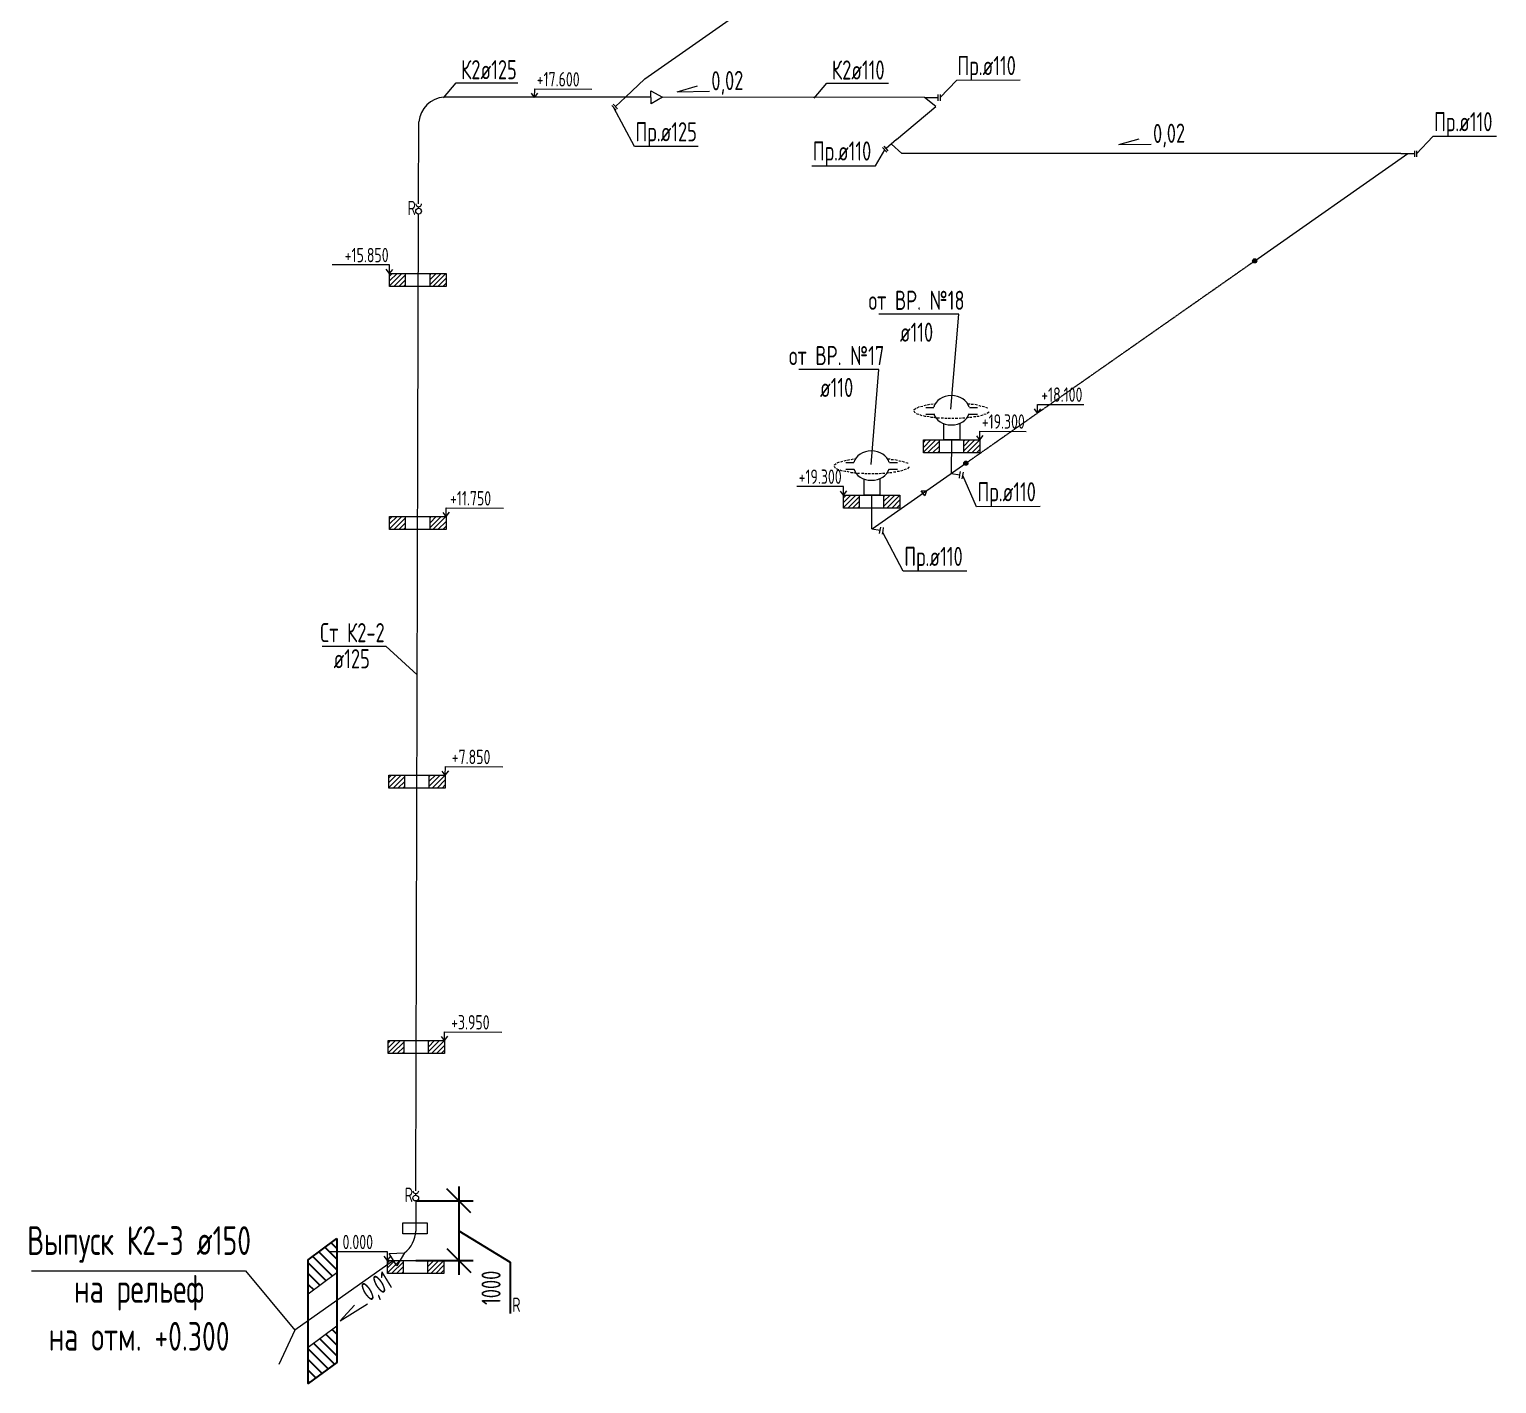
# Model space of a CAD drawing. Header units: millimetres. Extents: x -8689834 to 9419935, y -370377 to 166066.
# Drawn here: x 141454 to 156790, y -320652 to -306499 of the extents above; entities that cross this region are included whole.
import ezdxf

# ---------------------------------------------------------------- set-up
doc = ezdxf.new("R2010")
doc.units = ezdxf.units.MM
doc.header["$MEASUREMENT"] = 0
doc.linetypes.add('01_base$0$DASHED2', pattern=[0.375, 0.25, -0.125])
doc.layers.get('0').update_dxf_attribs({"color": 250, "lineweight": 9})
for name, color, linetype, lineweight in [('_0', 250, 'Continuous', 9), ('_ВК-Text К1', 7, 'Continuous', 30), ('_ВК-К3', 30, 'Continuous', 40), ('ВК_канализация', 32, 'Continuous', 30), ('тх разм', 250, 'Continuous', 9)]:
    doc.layers.add(name, color=color, linetype=linetype, lineweight=lineweight)
doc.layers.add('PDF __ВК-переход с ПП на  SML', color=3, linetype='Continuous')
doc.layers.add('PDF __эл.подогрев', color=1, linetype='Continuous')
doc.layers.add('PDF __К2', color=7, linetype='Continuous', true_color=0xb800b8)
doc.styles.add('ISOCPEUR', font='isocpeur.ttf', dxfattribs={"width": 0.7})
doc.styles.add('ГОСТ 2.304', font='isocpeur.ttf', dxfattribs={"width": 0.7})
doc.dimstyles.new('СПДС', dxfattribs={"dimscale": 100, "dimtxt": 2.5, "dimasz": 2.5, "dimexe": 1.5, "dimexo": 0, "dimgap": 1, "dimtad": 1, "dimdec": 0, "dimrnd": 1, "dimtxsty": 'ГОСТ 2.304', "dimblk": 'OBLIQUE', "dimcen": 2.5, "dimdle": 1.5, "dimadec": 0, "dimazin": 2, "dimtfac": 0.75, "dimtdec": 0, "dimtmove": 1, "dimatfit": 3, "dimfxl": 1, "dimtolj": 1, "dimarcsym": 1})

# ---------------------------------------------------------------- blocks, each defined once
blk = doc.blocks.new('_Oblique')
at = {"color": 0, "linetype": 'ByBlock', "lineweight": -2}
blk.add_line((-0.5, -0.5), (0.5, 0.5), dxfattribs=at)
blk = doc.blocks.new('*D2064')
at = {"layer": 'тх разм', "color": 0, "lineweight": -2, "ltscale": 100, "transparency": 16777216}
for p, q in [((145943, -318592), (145943, -319514)), ((145494, -318742), (146093, -318742)), ((145943, -319053), (146480, -319382)), ((145492, -319364), (146093, -319364)), ((146480, -319382), (146480, -319918))]:
    blk.add_line(p, q, dxfattribs=at)
at = {"layer": 'тх разм', "color": 0, "lineweight": -2, "ltscale": 100, "transparency": 16777216, "xscale": 250, "yscale": 250, "zscale": 250}
for p, rotation in [((145943, -318742), 90), ((145943, -319364), 270)]:
    blk.add_blockref('_Oblique', p, dxfattribs=dict(at, rotation=rotation))
at = {"layer": 'тх разм', "color": 0, "lineweight": 13, "ltscale": 100, "transparency": 16777216, "insert": (146280, -319650), "char_height": 250, "attachment_point": 5, "rotation": 90, "style": 'ГОСТ 2.304'}
blk.add_mtext('\\A1;{\\H0.8x;1000}', dxfattribs=at)

msp = doc.modelspace()

# ---------------------------------------------------------------- hatches: boundary and pattern name
at = {"ltscale": 500, "transparency": 33554636}
h = msp.add_hatch(color=7, dxfattribs=at)
h.dxf.hatch_style = 1
h.paths.add_polyline_path([(154239.7, -308914, 1), (154282, -308922.9, 1)])
h = msp.add_hatch(color=7, dxfattribs=at)
h.dxf.hatch_style = 1
h.paths.add_polyline_path([(151220.7, -311028.6, 1), (151263, -311037.5, 1)])
at = {"layer": '_ВК-К3', "lineweight": 13}
h = msp.add_hatch(dxfattribs=at)
h.set_pattern_fill('ANSI31', scale=11.388071, angle=180)
h.set_pattern_definition([(225, (91641.04, -329418.776), (25.566948, -25.566948), [])])
h.paths.add_polyline_path([(145219.9, -309186.4), (145386.6, -309186.4), (145386.6, -309050.8), (145219.9, -309050.8)])
h.paths.add_polyline_path([(145642.4, -309186.4), (145809.8, -309186.4), (145809.8, -309050.8), (145642.4, -309050.8)])
h = msp.add_hatch(dxfattribs=at)
h.set_pattern_fill('ANSI31', scale=11.388071, angle=180)
h.set_pattern_definition([(225, (97220.173, -331157.63), (25.566948, -25.566948), [])])
h.paths.add_polyline_path([(150799, -310925.3), (150965.7, -310925.3), (150965.7, -310789.7), (150799, -310789.7)])
h.paths.add_polyline_path([(151221.6, -310925.3), (151388.9, -310925.3), (151388.9, -310789.7), (151221.6, -310789.7)])
h = msp.add_hatch(dxfattribs=at)
h.set_pattern_fill('ANSI31', scale=11.388071, angle=180)
h.set_pattern_definition([(225, (96384.853, -331735.14), (25.566948, -25.566948), [])])
h.paths.add_polyline_path([(149963.7, -311502.8), (150130.4, -311502.8), (150130.4, -311367.2), (149963.7, -311367.2)])
h.paths.add_polyline_path([(150386.3, -311502.8), (150553.6, -311502.8), (150553.6, -311367.2), (150386.3, -311367.2)])
h = msp.add_hatch(dxfattribs=at)
h.set_pattern_fill('ANSI31', scale=11.388071, angle=180)
h.set_pattern_definition([(225, (91641.04, -331958.53), (25.566948, -25.566948), [])])
h.paths.add_polyline_path([(145219.9, -311726.2), (145386.6, -311726.2), (145386.6, -311590.6), (145219.9, -311590.6)])
h.paths.add_polyline_path([(145642.4, -311726.2), (145809.8, -311726.2), (145809.8, -311590.6), (145642.4, -311590.6)])
h = msp.add_hatch(dxfattribs=at)
h.set_pattern_fill('ANSI31', scale=11.388071, angle=180)
h.set_pattern_definition([(225, (91633.302, -334661.318), (25.566948, -25.566948), [])])
h.paths.add_polyline_path([(145212.1, -314428.9), (145378.8, -314428.9), (145378.8, -314293.4), (145212.1, -314293.4)])
h.paths.add_polyline_path([(145634.7, -314428.9), (145802, -314428.9), (145802, -314293.4), (145634.7, -314293.4)])
h = msp.add_hatch(dxfattribs=at)
h.set_pattern_fill('ANSI31', scale=11.388071, angle=180)
h.set_pattern_definition([(225, (91625.094, -337434.443), (25.566948, -25.566948), [])])
h.paths.add_polyline_path([(145203.9, -317202.1), (145370.6, -317202.1), (145370.6, -317066.5), (145203.9, -317066.5)])
h.paths.add_polyline_path([(145626.5, -317202.1), (145793.8, -317202.1), (145793.8, -317066.5), (145626.5, -317066.5)])
at = {"layer": '_ВК-К3', "lineweight": 25}
h = msp.add_hatch(dxfattribs=at)
h.set_pattern_fill('ANSI31', scale=25, angle=270)
h.set_pattern_definition([(315, (189083.48, -438190.11), (56.1266, 56.1266), [])])
h.paths.add_polyline_path([(144667.7, -320429.8), (144667.7, -320049.3), (144370.1, -320269.8), (144370.1, -320651.5)])
h.paths.add_polyline_path([(144667.7, -319490), (144667.7, -319134.8), (144370.1, -319356.5), (144370.1, -319711.6)])
at = {"layer": '_ВК-К3', "lineweight": 13}
h = msp.add_hatch(dxfattribs=at)
h.set_pattern_fill('ANSI31', scale=11.388071, angle=180)
h.set_pattern_definition([(225, (91618.294, -339731.973), (25.566948, -25.566948), [])])
h.paths.add_polyline_path([(145197.1, -319499.6), (145363.8, -319499.6), (145363.8, -319364), (145197.1, -319364)])
h.paths.add_polyline_path([(145619.7, -319499.6), (145787, -319499.6), (145787, -319364), (145619.7, -319364)])

# ---------------------------------------------------------------- linework, layer by layer
at = {"color": 7, "ltscale": 500}
for points in [[(146734.1, -307210.4), (146702.5, -307167.4)], [(146734.1, -307210.4), (146769.3, -307165.7)], [(146735.4, -307210.4), (146735.8, -307119.9), (147334.7, -307122.7)], [(145219.9, -309050.8), (145219.9, -308960.3), (144620.9, -308960.5)], [(145219.9, -309050.8), (145185.1, -309005.8)], [(145219.9, -309050.8), (145251.9, -309008.2)], [(151990.8, -310508.5), (151958.8, -310465.8)], [(151990.8, -310508.5), (151990.9, -310418), (152475.7, -310418.8)], [(151990.8, -310508.5), (152025.6, -310463.5)], [(151388.9, -310789.7), (151389.1, -310699.2), (151873.9, -310700)], [(151388.9, -310789.7), (151356.9, -310747)], [(151388.9, -310789.7), (151423.7, -310744.7)], [(149963.7, -311367.2), (149963.8, -311276.7), (149474.2, -311275.9)], [(149963.7, -311367.2), (149931.7, -311324.5)], [(149963.7, -311367.2), (149998.5, -311322.2)], [(145809.8, -311590.6), (145778, -311547.7)], [(145809.8, -311590.6), (145810.3, -311500.1), (146409.3, -311503.8)], [(145809.8, -311590.6), (145844.8, -311545.7)], [(144514.3, -312945.6), (145180, -312943.8), (145508.6, -313243.1)], [(145802, -314293.4), (145802.6, -314202.9), (146401.5, -314206.5)], [(145802, -314293.4), (145770.2, -314250.5)], [(145802, -314293.4), (145837.1, -314248.5)], [(145793.8, -317066.5), (145794.4, -316976), (146393.3, -316979.7)], [(145793.8, -317066.5), (145762, -317023.7)], [(145793.8, -317066.5), (145828.8, -317021.6)], [(145197.1, -319364), (145197.1, -319273.5), (144598.2, -319273.6)], [(145197.1, -319364), (145162.4, -319319)], [(145197.1, -319364), (145229.2, -319321.4)], [(144370.1, -319711.6), (144667.7, -319490)], [(144370.1, -320269.8), (144667.7, -320048.1)], [(144370.1, -320651.5), (144667.7, -320429.8)], [(144370.1, -320651.5), (144667.7, -320429.8)]]:
    msp.add_lwpolyline(points, dxfattribs=at)
at = {"color": 7, "ltscale": 100}
for points in [[(151808.9, -307031.5), (151143.2, -307033.3), (150972.2, -307212.7)], [(148443.7, -307722.9), (147778, -307724.7), (147564.2, -307320)], [(156789.9, -307617.8), (156124.3, -307619.5), (155953.3, -307799)], [(149631.7, -307925.8), (150297.4, -307924), (150394, -307757.2)], [(152018, -311485.2), (151352.3, -311487), (151210.4, -311160.9)], [(151253.1, -312160.9), (150587.5, -312162.7), (150373.7, -311757.9)]]:
    msp.add_lwpolyline(points, dxfattribs=at)
at = {"color": 6, "ltscale": 500}
for points in [[(145523.3, -308322.4), (145525.8, -307464.4)], [(145515.4, -310862), (145522.9, -308429.1)], [(151091.6, -311139.3), (151094.7, -310789.7)], [(145493.6, -318635.4), (145515.4, -310862)], [(150257.9, -311719.1), (150259.4, -311367.2)], [(145493.9, -318742.1), (145494.8, -319056.7)]]:
    msp.add_lwpolyline(points, dxfattribs=at)
at = {"color": 7, "linetype": '01_base$0$DASHED2'}
msp.add_lwpolyline([(151241.8, -311033.1), (154260.9, -308918.5)], dxfattribs=at)
at = {"color": 18, "ltscale": 500, "true_color": 0x000000}
msp.add_lwpolyline([(141476.9, -319472.9), (143712.5, -319472.9), (144227.8, -320091.4)], dxfattribs=at)
at = {"color": 6, "ltscale": 100}
msp.add_lwpolyline([(144227.8, -320091.4), (144061.6, -320451)], dxfattribs=at)
at = {"color": 7, "ltscale": 500}
for centre in [(154260.9, -308918.5), (151241.8, -311033.1)]:
    msp.add_circle(centre, 21.6, dxfattribs=at)
at = {"color": 6, "ltscale": 100}
msp.add_arc((145811.5, -307493.4), 287.2, 94.72995, 174.20149, dxfattribs=at)
at = {"color": 6, "ltscale": 500}
msp.add_arc((145183.1, -319038.9), 312.2, 308.17008, 356.72592, dxfattribs=at)
at = {"layer": '_0', "ltscale": 500}
for points in [[(148072.2, -307209.3), (147951.7, -307278), (147950.9, -307140.1), (148072.2, -307209.3)], [(145293.4, -319421.6), (145215.8, -319290.9), (145376.1, -319284.3)], [(145376.1, -319284.3), (145293.4, -319421.6)]]:
    msp.add_lwpolyline(points, dxfattribs=at)
at = {"layer": '_ВК-Text К1', "color": 7, "lineweight": 13, "ltscale": 100}
for p, q in [((148225.6, -307151.7), (148437.8, -307090.8)), ((148225.6, -307151.7), (148563, -307146.5)), ((152842.4, -307702.4), (153054.6, -307641.4)), ((152842.4, -307702.4), (153179.8, -307697.2)), ((144701.2, -319994), (144988.3, -319816.7)), ((144701.2, -319994), (144852.2, -319832.9))]:
    msp.add_line(p, q, dxfattribs=at)
at = {"layer": '_ВК-К3', "color": 7, "lineweight": 13}
for p, q in [((145387.2, -309186.4), (145387.2, -309050.8)), ((145642, -309185.9), (145642.4, -309050.3)), ((150966.3, -310925.3), (150966.3, -310789.7)), ((151221.2, -310924.8), (151221.6, -310789.2)), ((150131, -311502.8), (150131, -311367.2)), ((150385.9, -311502.3), (150386.3, -311366.7)), ((145387.2, -311726.2), (145387.2, -311590.6)), ((145642, -311725.7), (145642.4, -311590.1)), ((145379.5, -314428.9), (145379.5, -314293.4)), ((145634.3, -314428.5), (145634.7, -314292.9)), ((145371.3, -317202.1), (145371.3, -317066.5)), ((145626.1, -317201.6), (145626.5, -317066)), ((145364.5, -319499.6), (145364.5, -319364)), ((145618.5, -319499.6), (145618.5, -319364))]:
    msp.add_line(p, q, dxfattribs=at)
at = {"layer": '_ВК-К3', "color": 7, "lineweight": 25}
msp.add_line((144667.7, -320429.8), (144370.1, -320651.5), dxfattribs=at)
at = {"layer": '_ВК-К3', "color": 7, "lineweight": 13}
for points in [[(145809.8, -309186.4), (145219.9, -309186.4), (145219.9, -309050.8), (145809.8, -309050.8)], [(151388.9, -310925.3), (150799, -310925.3), (150799, -310789.7), (151388.9, -310789.7)], [(150553.6, -311502.8), (149963.7, -311502.8), (149963.7, -311367.2), (150553.6, -311367.2)], [(145809.8, -311726.2), (145219.9, -311726.2), (145219.9, -311590.6), (145809.8, -311590.6)], [(145802, -314428.9), (145212.1, -314428.9), (145212.1, -314293.4), (145802, -314293.4)], [(145793.8, -317202.1), (145203.9, -317202.1), (145203.9, -317066.5), (145793.8, -317066.5)], [(145787, -319499.6), (145197.1, -319499.6), (145197.1, -319364), (145787, -319364)]]:
    msp.add_lwpolyline(points, close=True, dxfattribs=at)
at = {"layer": '_ВК-К3', "color": 7, "lineweight": 25}
msp.add_lwpolyline([(144667.7, -319134.8), (144667.7, -320429.8), (144370.1, -320651.5), (144370.1, -319356.5)], close=True, dxfattribs=at)
at = {"layer": 'PDF __ВК-переход с ПП на  SML', "lineweight": 13}
msp.add_lwpolyline([(145358.2, -318970.4), (145612.6, -318970.4), (145612.6, -319084.9), (145358.2, -319084.9)], close=True, dxfattribs=at)
at = {"layer": 'PDF __К2', "lineweight": 13}
for points in [[(150907.6, -310453.1), (150823.5, -310453.1)], [(150823.5, -310519.2), (150907.6, -310519.2)], [(151364.5, -310453.1), (151280.3, -310453.1)], [(151280.3, -310519.2), (151364.5, -310519.2)], [(151009.8, -310621.4), (151009.8, -310789.7)], [(151178.1, -310621.4), (151178.1, -310789.7)], [(151178.1, -310789.7), (151009.8, -310789.7)], [(150072.3, -311030.6), (149988.1, -311030.6)], [(149988.1, -311096.7), (150072.3, -311096.7)], [(150529.1, -311030.6), (150445, -311030.6)], [(150445, -311096.7), (150529.1, -311096.7)], [(150174.5, -311198.9), (150174.5, -311367.2)], [(150342.8, -311198.9), (150342.8, -311367.2)], [(150342.8, -311367.2), (150174.5, -311367.2)]]:
    msp.add_lwpolyline(points, dxfattribs=at)
for points in [[(151091, -310326.8), (151002.3, -310326.8), (150925.5, -310376.6), (150906.2, -310446.7)], [(151275.7, -310446.7), (151256.4, -310376.6), (151179.6, -310326.8), (151091, -310326.8)], [(150906.2, -310513.6), (150925.5, -310583.6), (151002.3, -310633.4), (151091, -310633.4)], [(151091, -310633.4), (151179.6, -310633.4), (151256.4, -310583.6), (151275.7, -310513.6)], [(150255.6, -310904.3), (150167, -310904.3), (150090.2, -310954.1), (150070.8, -311024.2)], [(150440.4, -311024.2), (150421.1, -310954.1), (150344.3, -310904.3), (150255.6, -310904.3)], [(150070.8, -311091.1), (150090.2, -311161.1), (150167, -311210.9), (150255.6, -311210.9)], [(150255.6, -311210.9), (150344.3, -311210.9), (150421.1, -311161.1), (150440.4, -311091.1)]]:
    msp.add_open_spline(points, degree=3, dxfattribs=at)
at = {"layer": 'PDF __эл.подогрев', "lineweight": 13}
for points in [[(150703.2, -310477.1), (150703.2, -310471.1), (150721.3, -310459.1)], [(150715.3, -310507.2), (150709.3, -310501.2), (150703.2, -310489.1)], [(150751.3, -310525.2), (150733.3, -310519.2), (150727.3, -310513.2)], [(150733.3, -310453.1), (150757.3, -310441)], [(150787.4, -310537.2), (150769.4, -310531.2), (150763.4, -310525.2)], [(150769.4, -310441), (150793.4, -310435)], [(150823.5, -310543.2), (150817.4, -310543.2), (150799.4, -310537.2)], [(150805.4, -310429), (150829.5, -310423)], [(150859.5, -310549.2), (150835.5, -310543.2)], [(150841.5, -310423), (150865.5, -310417)], [(150877.6, -310417), (150901.6, -310411)], [(150913.6, -310411), (150925.6, -310411)], [(151262.3, -310411), (151286.3, -310411)], [(151298.3, -310417), (151322.4, -310417)], [(151334.4, -310417), (151364.5, -310423)], [(151382.5, -310543.2), (151370.5, -310543.2), (151358.4, -310543.2)], [(151376.5, -310429), (151382.5, -310429), (151400.5, -310435)], [(151418.6, -310531.2), (151394.5, -310537.2)], [(151412.5, -310435), (151430.6, -310441), (151436.6, -310441)], [(151454.6, -310519.2), (151430.6, -310525.2)], [(151448.6, -310447.1), (151466.6, -310453.1), (151466.6, -310459.1)], [(151484.7, -310495.1), (151478.7, -310501.2), (151466.6, -310513.2)], [(150895.6, -310555.3), (150877.6, -310555.3), (150871.5, -310549.2)], [(150931.7, -310561.3), (150907.6, -310555.3)], [(150967.7, -310561.3), (150943.7, -310561.3)], [(151009.8, -310561.3), (150985.8, -310561.3)], [(151045.9, -310567.3), (151021.8, -310567.3)], [(151081.9, -310567.3), (151057.9, -310567.3)], [(151118, -310567.3), (151094, -310567.3)], [(151160.1, -310567.3), (151130, -310567.3)], [(151196.1, -310561.3), (151172.1, -310567.3)], [(151232.2, -310561.3), (151208.2, -310561.3)], [(151268.3, -310555.3), (151244.2, -310561.3)], [(151304.3, -310555.3), (151280.3, -310555.3)], [(151346.4, -310549.2), (151322.4, -310549.2)], [(149970.1, -311006.5), (149994.2, -311000.5)], [(150006.2, -311000.5), (150030.2, -310994.5)], [(150042.2, -310994.5), (150066.3, -310988.5)], [(150078.3, -310988.5), (150090.3, -310988.5)], [(150426.9, -310988.5), (150451, -310988.5)], [(150463, -310994.5), (150487.1, -310994.5)], [(150499.1, -310994.5), (150529.1, -311000.5)], [(150541.2, -311006.5), (150547.2, -311006.5), (150565.2, -311012.5)], [(149867.9, -311054.6), (149867.9, -311048.6), (149886, -311036.6)], [(149879.9, -311084.7), (149873.9, -311078.7), (149867.9, -311066.6)], [(149916, -311102.7), (149898, -311096.7), (149892, -311090.7)], [(149898, -311030.6), (149922, -311018.6)], [(149952.1, -311114.7), (149934, -311108.7), (149928, -311102.7)], [(149934, -311018.6), (149958.1, -311012.5)], [(149988.1, -311120.7), (149982.1, -311120.7), (149964.1, -311114.7)], [(150024.2, -311126.8), (150000.2, -311120.7)], [(150060.3, -311132.8), (150042.2, -311132.8), (150036.2, -311126.8)], [(150096.3, -311138.8), (150072.3, -311132.8)], [(150132.4, -311138.8), (150108.4, -311138.8)], [(150174.5, -311138.8), (150150.4, -311138.8)], [(150210.5, -311144.8), (150186.5, -311144.8)], [(150246.6, -311144.8), (150222.6, -311144.8)], [(150282.7, -311144.8), (150258.6, -311144.8)], [(150324.8, -311144.8), (150294.7, -311144.8)], [(150360.8, -311138.8), (150336.8, -311144.8)], [(150396.9, -311138.8), (150372.8, -311138.8)], [(150433, -311132.8), (150408.9, -311138.8)], [(150469, -311132.8), (150445, -311132.8)], [(150511.1, -311126.8), (150487.1, -311126.8)], [(150547.2, -311120.7), (150535.1, -311120.7), (150523.1, -311120.7)], [(150583.2, -311108.7), (150559.2, -311114.7)], [(150577.2, -311012.5), (150595.3, -311018.6), (150601.3, -311018.6)], [(150619.3, -311096.7), (150595.3, -311102.7)], [(150613.3, -311024.6), (150631.3, -311030.6), (150631.3, -311036.6)], [(150649.4, -311072.7), (150643.3, -311078.7), (150631.3, -311090.7)]]:
    msp.add_lwpolyline(points, dxfattribs=at)
at = {"layer": 'ВК_канализация', "color": 6, "lineweight": 13, "ltscale": 500}
for points in [[(147887.5, -307017.2), (154088.4, -302676.1)], [(147887.7, -307017.2), (147684.5, -307208.8)], [(147951.3, -307209.1), (145787.9, -307207.2)], [(147586.3, -307343.5), (147542.2, -307296.4)], [(147601.8, -307328.9), (147557.6, -307281.9)], [(147684.5, -307208.8), (147580.5, -307306.2)], [(150518.3, -307650.6), (150929.7, -307304.3), (150808.5, -307211.5), (148071.8, -307209.2)], [(150808.5, -307211.5), (150951, -307211.6)], [(150951, -307180.5), (150951, -307245)], [(150972.2, -307180.5), (150972.2, -307245)], [(150415.2, -307781.5), (150372.8, -307732.8)], [(150431.2, -307767.5), (150388.9, -307718.9)], [(150518.3, -307650.6), (150410.8, -307744.1)], [(155789.6, -307797.7), (150571.7, -307797.7), (150464.5, -307697.3)], [(155932.1, -307766.7), (155932.1, -307831.2)], [(155953.3, -307766.7), (155953.3, -307831.2)], [(154260.9, -308918.5), (155860.8, -307797.8)], [(155789.6, -307797.7), (155932.1, -307797.9)], [(145523.1, -308369.1), (145523.2, -308352.4)], [(150261.5, -311719.7), (151241.8, -311033.1)], [(151091.6, -311139.3), (151180.4, -311154.3)], [(151174.5, -311188.8), (151180.4, -311154.3)], [(151180.4, -311154.3), (151186.2, -311119.8)], [(151210.4, -311160.9), (151216.2, -311126.4)], [(151204.5, -311195.4), (151210.4, -311160.9)], [(150257.9, -311719.1), (150346.7, -311734.1)], [(150340.8, -311768.6), (150346.7, -311734.1)], [(150346.7, -311734.1), (150352.5, -311699.6)], [(150370.8, -311775.2), (150376.6, -311740.7)], [(150376.6, -311740.7), (150382.5, -311706.2)], [(145493.3, -318682.1), (145493.4, -318665.4)], [(145262, -319364), (144227.8, -320091.4)]]:
    msp.add_lwpolyline(points, dxfattribs=at)
at = {"layer": 'ВК_канализация', "color": 7, "lineweight": 13, "ltscale": 500}
for points in [[(145781.9, -307214.3), (145914.6, -307056.9), (146558.6, -307059.3)], [(149657.5, -307217.5), (149790.2, -307060.2), (150434.1, -307062.6)], [(151086.5, -310467.9), (151169.4, -309476.5), (150333.5, -309474.6)], [(150251.2, -311045.4), (150334, -310054), (149498.2, -310052.1)]]:
    msp.add_lwpolyline(points, dxfattribs=at)
at = {"layer": 'ВК_канализация', "color": 18, "lineweight": 13, "ltscale": 500, "true_color": 0x000000}
msp.add_lwpolyline([(150811.9, -311373.3), (150775.7, -311321.7), (150832.6, -311320.4), (150811.9, -311373.3)], dxfattribs=at)
at = {"layer": 'ВК_канализация', "color": 6, "lineweight": 13, "ltscale": 500}
for centre in [(145522.9, -308399.1), (145493.1, -318712.1)]:
    msp.add_circle(centre, 30, dxfattribs=at)
for centre in [(145523.3, -308322.4), (145493.6, -318635.4)]:
    msp.add_arc(centre, 30, 179.67036, 359.67036, dxfattribs=at)

# ---------------------------------------------------------------- texts
at = {"layer": 'ВК_канализация', "color": 18, "ltscale": 100, "true_color": 0x000000, "char_height": 200, "attachment_point": 4, "style": 'ISOCPEUR'}
for s, insert, width in [('\\pxi-1,l1,t1,5;К2ø125', (145966.4, -306920.7), 7500), ('\\pxi-1,l1,t1,5;К2ø110', (149842, -306924), 7500), ('\\pxi-1,l1,t1,5;Пр.ø110', (151154.2, -306904.9), 7500), ('\\pxi-1,l1,t1,5;Пр.ø125', (147789, -307596.4), 7500), ('\\pxi-1,l1,t1,5;Пр.ø110', (156135.3, -307491.2), 7500), ('\\pxi-1,l1,t1,5;Пр.ø110', (149642.7, -307797.4), 7500), ('\\pxi-1,l1,qc,t1,5;от ВР. №18\\Pø110', (150037.8, -309497.2), 1377.703), ('\\pxi-1,l1,qc,t1,5;от ВР. №17\\Pø110', (149202.5, -310074.7), 1377.703), ('\\pxi-1,l1,t1,5;Пр.ø110', (151363.3, -311358.6), 7500), ('\\pxi-1,l1,t1,5;Пр.ø110', (150598.5, -312034.3), 7500), ('Ст К2-2', (144493.3, -312803.5), 5891.51), ('\\pxi-1,l1,t1,5;ø125', (144633.6, -313075.9), 7500)]:
    msp.add_mtext(s, dxfattribs=dict(at, insert=insert, width=width))
at = {"layer": 'ВК_канализация', "color": 18, "ltscale": 100, "true_color": 0x000000, "style": 'ISOCPEUR'}
for s, insert, char_height, width, attachment_point, rotation in [('\\pxi-1,l1,t1,5;+17.600', (147205.7, -307022.4), 150, 7500, 6, 359.35803), ('0,02', (148582.1, -307060.4), 200, 5891.51, 4, 0.85496), ('0,02', (153198.9, -307611.1), 200, 5891.51, 4, 0.85496), ('\\pxi-1,l1,t1,5;+15.850', (144750.2, -308858), 150, 7500, 4, 0.04194), ('\\pxi-1,l1,t1,5;+18.100', (152460.7, -310316.3), 150, 7500, 6, 359.87258), ('\\pxi-1,l1,t1,5;+19.300', (151858.8, -310597.5), 150, 7500, 6, 359.87258), ('\\pxi-1,l1,t1,5;+19.300', (149494.4, -311173.4), 150, 7500, 4, 359.93508), ('+11.750', (146280.5, -311400.5), 150, 7500, 6, 359.61889), ('+7.850', (146272.8, -314103.3), 150, 7500, 6, 359.61889), ('\\pxi-1,l1,t1,5;+3.950', (146264.6, -316876.4), 150, 7500, 6, 359.61889), ('\\pxi-1,l1,t1,5;0.000', (144727.5, -319171.2), 150, 7500, 4, 0.04194), ('0,01', (144960.7, -319733), 200, 5891.51, 4, 31.65474)]:
    msp.add_mtext(s, dxfattribs=dict(at, insert=insert, char_height=char_height, width=width, attachment_point=attachment_point, rotation=rotation))
at = {"layer": 'ВК_канализация', "color": 7, "ltscale": 100, "char_height": 150, "width": 7500, "attachment_point": 4, "rotation": 0.04194, "style": 'ISOCPEUR'}
for insert in [(145407.1, -308365.5), (145377.3, -318678.5), (146501.5, -319827.5)]:
    msp.add_mtext('\\pxi-1,l1,t1,5;R', dxfattribs=dict(at, insert=insert))
at = {"layer": 'ВК_канализация', "color": 18, "lineweight": 13, "ltscale": 100, "true_color": 0x000000, "insert": (141391.4, -319656.7), "char_height": 300, "width": 2419.803, "attachment_point": 4, "style": 'ISOCPEUR'}
msp.add_mtext('\\pxqc;Выпуск К2-3 ø150\\Pна рельеф \\P\\pi-1,l1,t1,5;на отм. +0.300', dxfattribs=at)

# ---------------------------------------------------------------- dimensions: what is measured, and where the dimension line sits
at = {"layer": 'тх разм', "color": 7, "lineweight": 13, "ltscale": 100}
dim = msp.add_linear_dim(base=(145942.6, -319364), p1=(145493.9, -318742.1), p2=(145492.1, -319364), angle=90, text='{\\H0.8x;1000}', dimstyle='СПДС', dxfattribs=at)
dim.commit()
dim.dimension.update_dxf_attribs({"geometry": '*D2064', "text_midpoint": (146479.7, -319482), "dimtype": 160})

doc.saveas('drawing.dxf')
